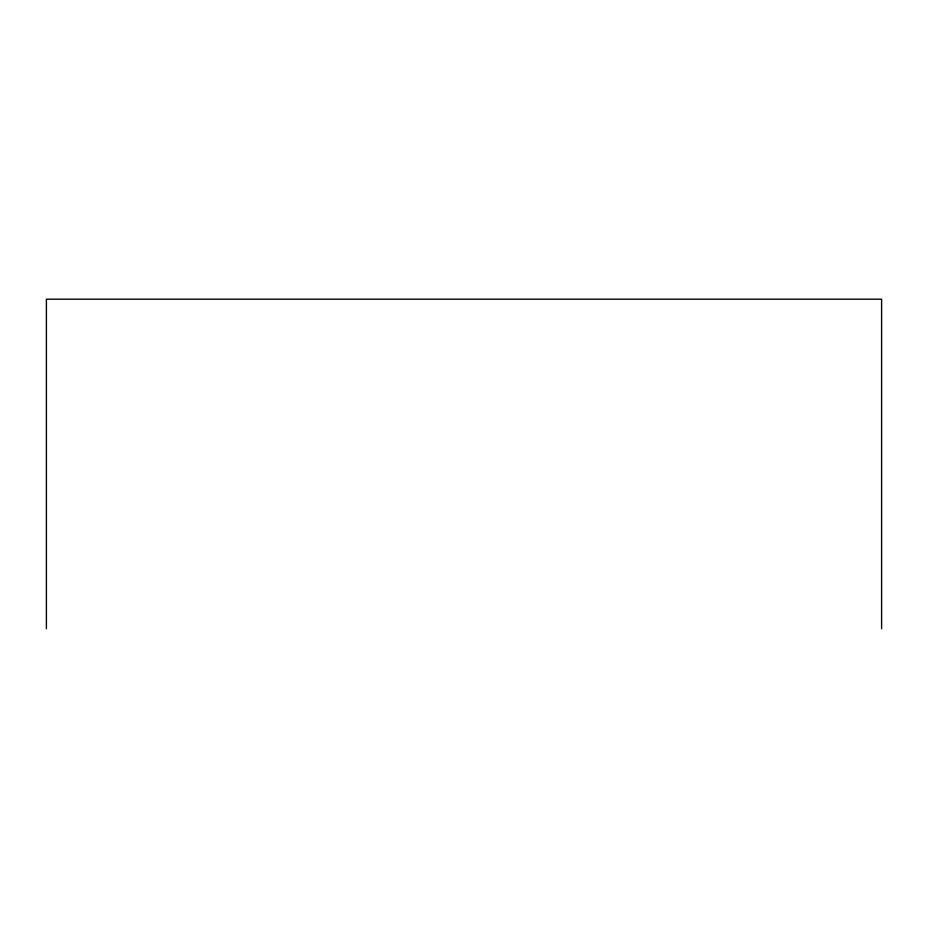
<?xml version="1.0" encoding="UTF-8"?>
<svg xmlns="http://www.w3.org/2000/svg" width="928" height="928" viewBox="0 0 928 928"><rect width="100%" height="100%" fill="white"/><g stroke="black" fill="none" stroke-linecap="round" stroke-linejoin="round"><path stroke-width="1.39" d="M881.6 628.813L881.6 299.187L46.4 299.187L46.4 628.813"/></g></svg>
